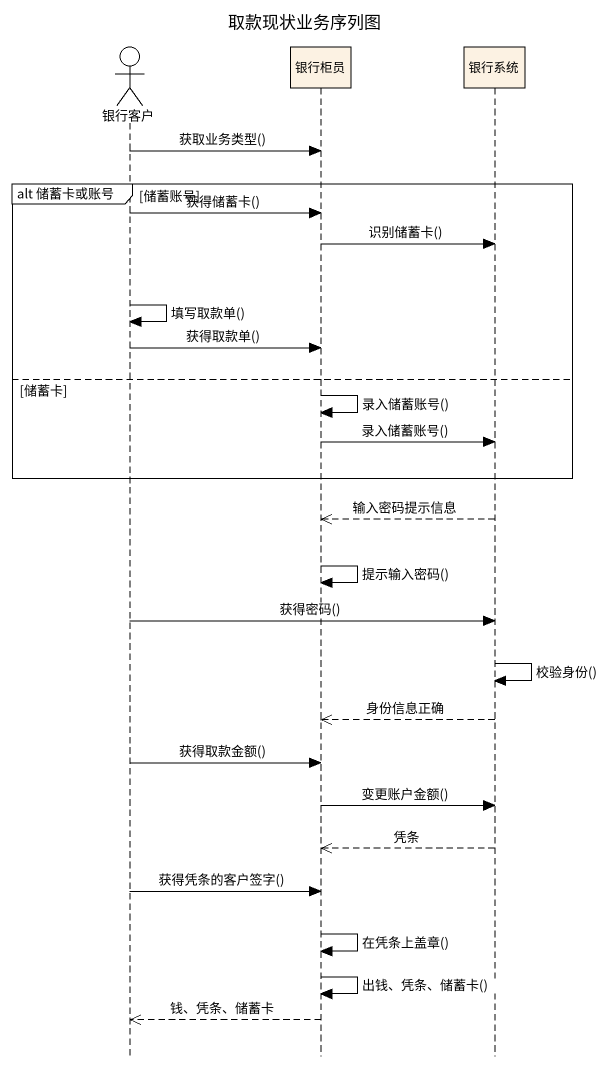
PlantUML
@startuml
title 取款现状业务序列图
hide footbox
actor 银行客户
participant 银行柜员
participant 银行系统

银行客户 -> 银行柜员 : 获取业务类型()
group alt 储蓄卡或账号 [储蓄账号]
  银行客户 -> 银行柜员 : 获得储蓄卡()
  银行柜员 -> 银行系统 : 识别储蓄卡()
  银行客户 -> 银行客户 : 填写取款单()
  银行客户 -> 银行柜员 : 获得取款单()
else 储蓄卡
  银行柜员 -> 银行柜员 : 录入储蓄账号()
  银行柜员 -> 银行系统 : 录入储蓄账号()
end
银行系统 -->> 银行柜员 : 输入密码提示信息
银行柜员 -> 银行柜员 : 提示输入密码()
银行客户 -> 银行系统 : 获得密码()
银行系统 -> 银行系统 : 校验身份()
银行系统 -->> 银行柜员 : 身份信息正确
银行客户 -> 银行柜员 : 获得取款金额()
银行柜员 -> 银行系统 : 变更账户金额()
银行系统 -->> 银行柜员 : 凭条
银行客户 -> 银行柜员 : 获得凭条的客户签字()
银行柜员 -> 银行柜员 : 在凭条上盖章()
银行柜员 -> 银行柜员 : 出钱、凭条、储蓄卡()
银行柜员 -->> 银行客户 : 钱、凭条、储蓄卡
@enduml
